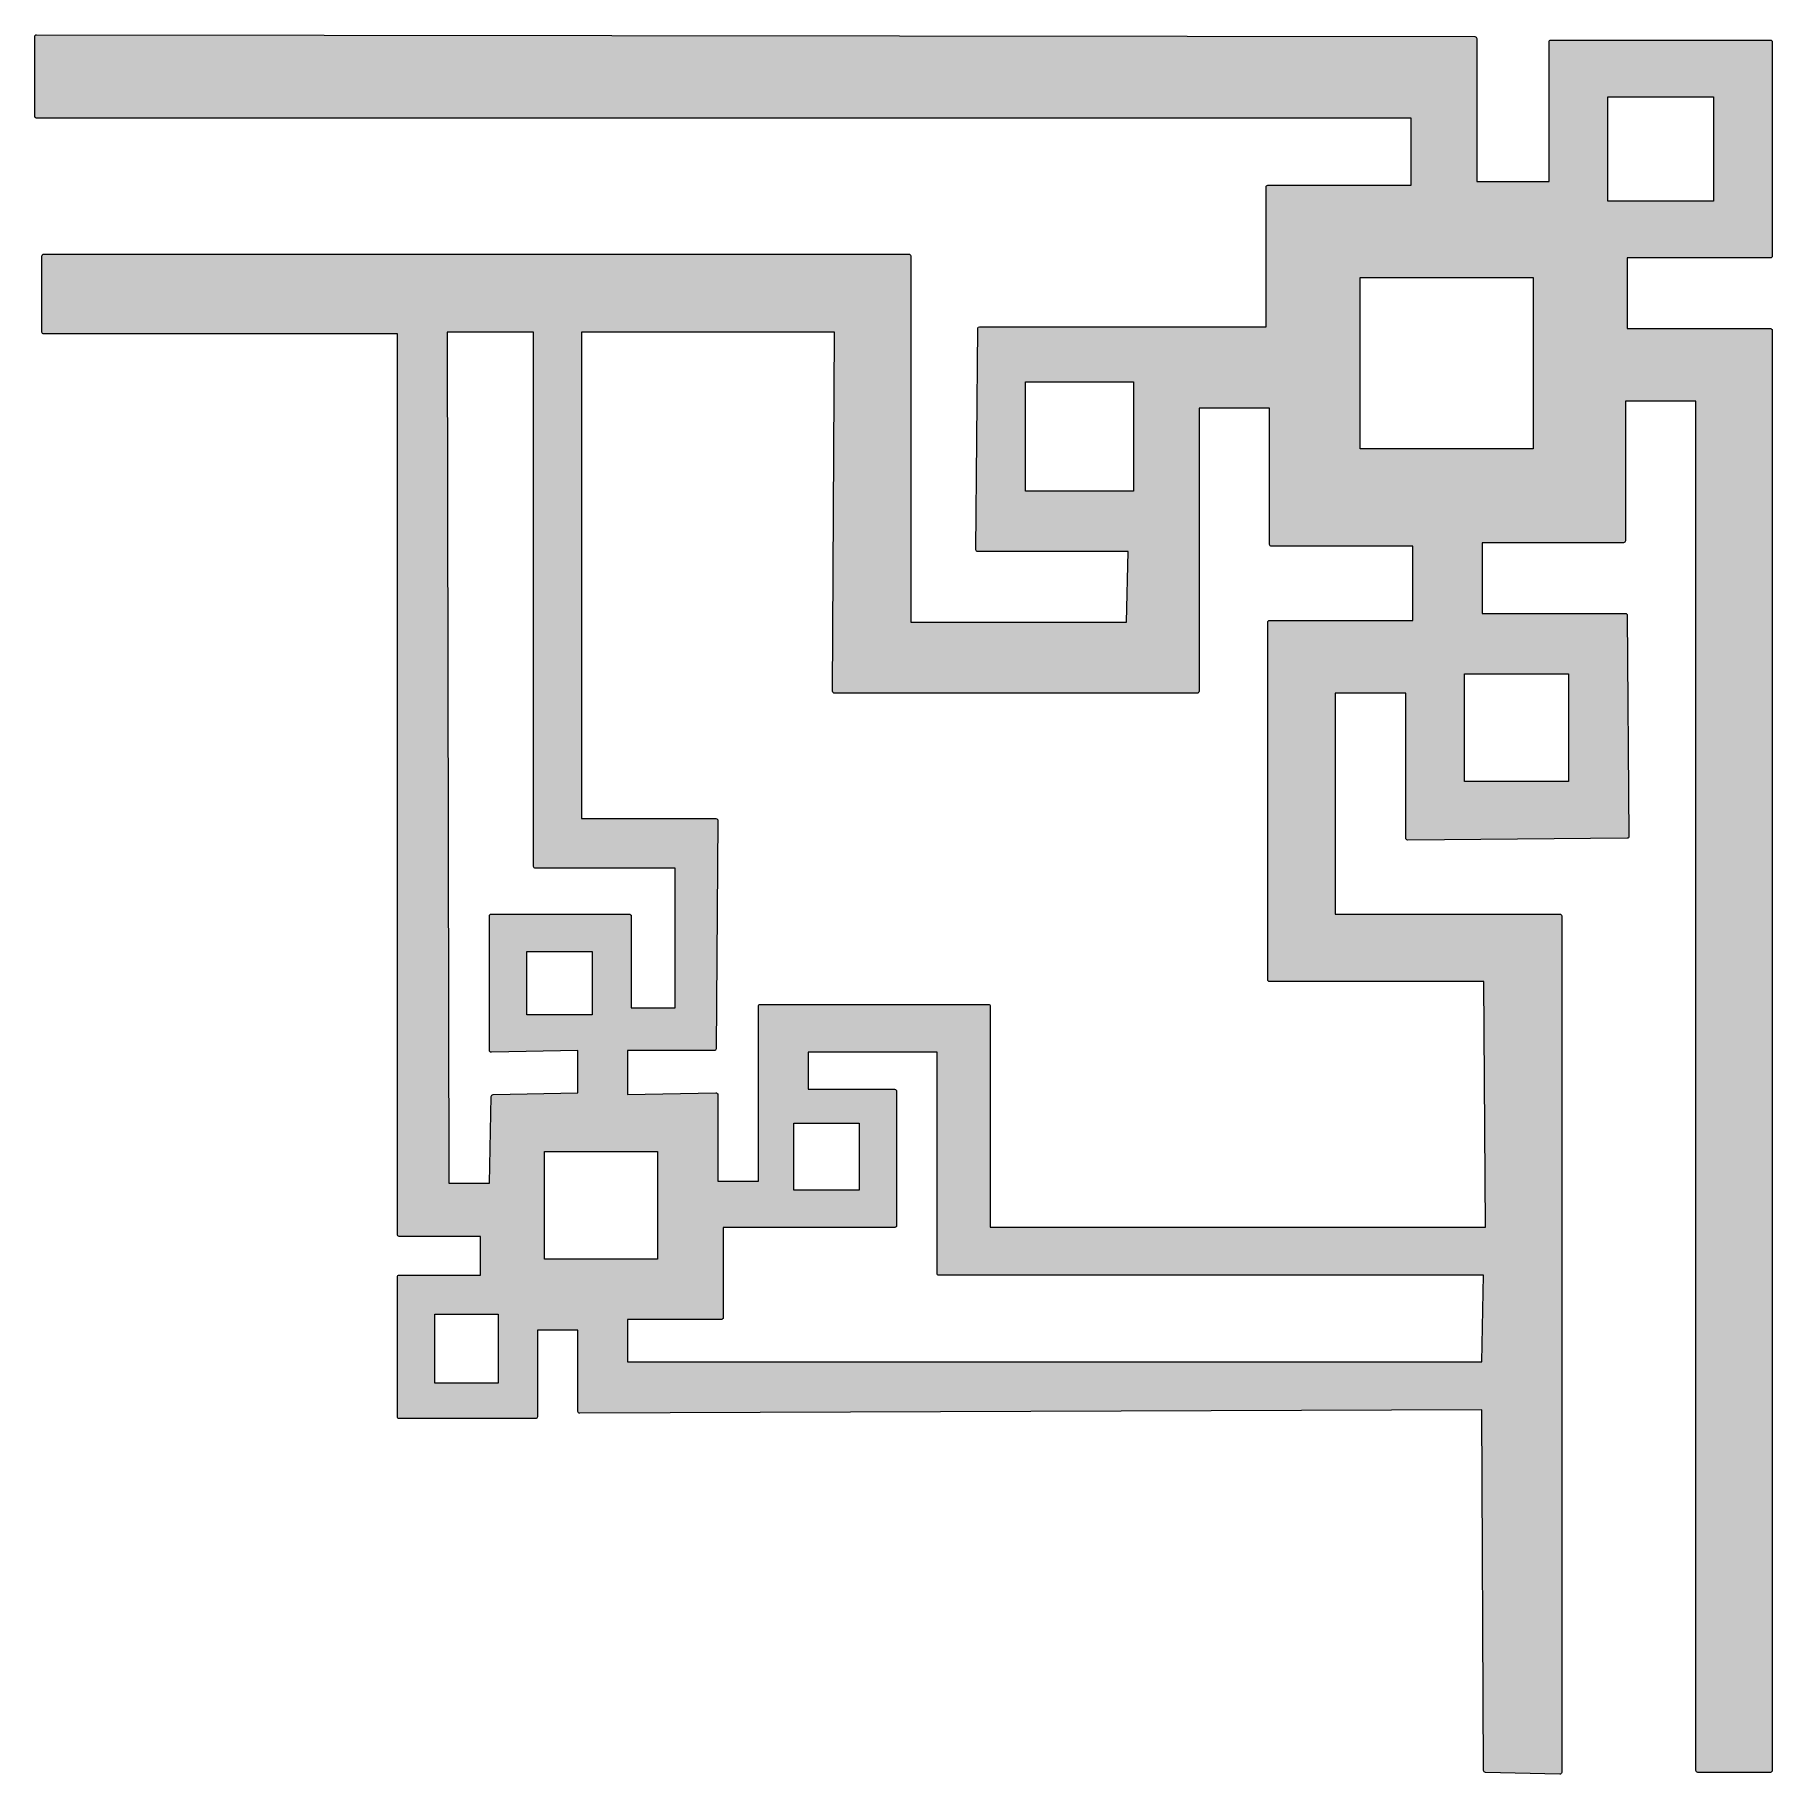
# Model space of a CAD drawing. Header units: inches. Extents: x -121 to 716, y 2 to 839.
import ezdxf

# ---------------------------------------------------------------- set-up
doc = ezdxf.new("R2010")
doc.units = ezdxf.units.IN
doc.header["$MEASUREMENT"] = 0
doc.layers.add('图层 1', color=7, linetype='Continuous')

msp = doc.modelspace()

# ---------------------------------------------------------------- hatches: boundary and pattern name
at = {"layer": '图层 1', "true_color": 0xffffff}
h = msp.add_hatch(color=7, dxfattribs=at)
h.dxf.hatch_style = 2
edge = h.paths.add_edge_path()
edge.add_spline(control_points=[(714.94, 731.83), (715.44, 731.83), (715.84, 732.24), (715.84, 732.73), (715.84, 732.73), (715.84, 835.82), (715.84, 835.82), (715.84, 836.31), (715.44, 836.71), (714.94, 836.71), (714.94, 836.71), (609.31, 836.71), (609.31, 836.71), (608.81, 836.71), (608.4, 836.31), (608.4, 835.82), (608.4, 835.82), (608.4, 768.56), (608.4, 768.56), (608.4, 768.56), (573.57, 768.56), (573.57, 768.56), (573.57, 768.56), (573.57, 837.51), (573.57, 837.51), (573.57, 838.01), (573.17, 838.42), (572.67, 838.42), (572.67, 838.42), (-119.94, 839.27), (-119.94, 839.27), (-120.18, 839.27), (-120.41, 839.17), (-120.58, 839), (-120.75, 838.83), (-120.84, 838.6), (-120.84, 838.37), (-120.84, 838.37), (-120.84, 800.03), (-120.84, 800.03), (-120.84, 799.53), (-120.44, 799.12), (-119.94, 799.12), (-119.94, 799.12), (541.95, 799.12), (541.95, 799.12), (541.95, 799.12), (541.95, 766.85), (541.95, 766.85), (541.95, 766.85), (473, 766.85), (473, 766.85), (472.5, 766.85), (472.1, 766.45), (472.1, 765.95), (472.1, 765.95), (472.1, 698.7), (472.1, 698.7), (472.1, 698.7), (334.13, 698.7), (334.13, 698.7), (333.64, 698.7), (333.24, 698.3), (333.23, 697.82), (333.23, 697.82), (332.38, 591.32), (332.38, 591.32), (332.38, 591.08), (332.47, 590.85), (332.65, 590.67), (332.82, 590.52), (333.04, 590.41), (333.28, 590.41), (333.28, 590.41), (405.63, 590.41), (405.63, 590.41), (405.63, 590.41), (404.82, 556.42), (404.82, 556.42), (404.82, 556.42), (300.96, 556.42), (300.96, 556.42), (300.96, 556.42), (300.96, 732.73), (300.96, 732.73), (300.96, 733.23), (300.55, 733.63), (300.06, 733.63), (300.06, 733.63), (-116.53, 733.63), (-116.53, 733.63), (-117.03, 733.63), (-117.43, 733.23), (-117.43, 732.73), (-117.43, 732.73), (-117.43, 696.1), (-117.43, 696.1), (-117.43, 695.59), (-117.03, 695.2), (-116.53, 695.2), (-116.53, 695.2), (53.8, 695.2), (53.8, 695.2), (53.8, 695.2), (53.8, 261.62), (53.8, 261.62), (53.8, 261.12), (54.21, 260.72), (54.7, 260.72), (54.7, 260.72), (93.84, 260.72), (93.84, 260.72), (93.84, 260.72), (93.84, 242.07), (93.84, 242.07), (93.84, 242.07), (54.7, 242.07), (54.7, 242.07), (54.21, 242.07), (53.8, 241.67), (53.8, 241.17), (53.8, 241.17), (53.8, 173.86), (53.8, 173.86), (53.8, 173.37), (54.21, 172.97), (54.7, 172.97), (54.7, 172.97), (120.3, 172.97), (120.3, 172.97), (120.8, 172.97), (121.2, 173.37), (121.2, 173.86), (121.2, 173.86), (121.2, 215.55), (121.2, 215.55), (121.2, 215.55), (140.7, 215.55), (140.7, 215.55), (140.7, 215.55), (140.7, 176.43), (140.7, 176.43), (140.7, 176.19), (140.8, 175.96), (140.96, 175.78), (141.13, 175.62), (141.36, 175.53), (141.6, 175.53), (141.6, 175.53), (141.6, 175.53), (141.6, 175.53), (141.6, 175.53), (576.04, 177.23), (576.04, 177.23), (576.04, 177.23), (576.88, 3.47), (576.88, 3.47), (576.89, 3), (577.28, 2.6), (577.76, 2.58), (577.76, 2.58), (613.54, 1.73), (613.54, 1.73), (613.55, 1.73), (613.56, 1.73), (613.56, 1.73), (613.8, 1.73), (614.03, 1.82), (614.2, 2), (614.37, 2.16), (614.47, 2.39), (614.47, 2.63), (614.47, 2.63), (614.47, 414.96), (614.47, 414.96), (614.47, 415.45), (614.06, 415.86), (613.57, 415.86), (613.57, 415.86), (505.42, 415.86), (505.42, 415.86), (505.42, 415.86), (505.42, 522.25), (505.42, 522.25), (505.42, 522.25), (539.4, 522.25), (539.4, 522.25), (539.4, 522.25), (539.4, 452.45), (539.4, 452.45), (539.4, 452.2), (539.5, 451.97), (539.67, 451.81), (539.84, 451.65), (540.07, 451.54), (540.3, 451.54), (540.3, 451.54), (540.31, 451.54), (540.31, 451.54), (540.31, 451.54), (645.94, 452.4), (645.94, 452.4), (646.44, 452.41), (646.84, 452.8), (646.84, 453.31), (646.84, 453.31), (645.99, 559.8), (645.99, 559.8), (645.98, 560.28), (645.58, 560.69), (645.09, 560.69), (645.09, 560.69), (576.13, 560.69), (576.13, 560.69), (576.13, 560.69), (576.13, 594.67), (576.13, 594.67), (576.13, 594.67), (644.23, 594.67), (644.23, 594.67), (644.73, 594.67), (645.13, 595.07), (645.13, 595.57), (645.13, 595.57), (645.13, 662.83), (645.13, 662.83), (645.13, 662.83), (679.12, 662.83), (679.12, 662.83), (679.12, 662.83), (679.12, 3.47), (679.12, 3.47), (679.12, 3), (679.52, 2.58), (680.02, 2.58), (680.02, 2.58), (714.94, 2.58), (714.94, 2.58), (715.44, 2.58), (715.84, 3), (715.84, 3.47), (715.84, 3.47), (715.84, 696.94), (715.84, 696.94), (715.84, 697.44), (715.44, 697.85), (714.94, 697.85), (714.94, 697.85), (645.99, 697.85), (645.99, 697.85), (645.99, 697.85), (645.99, 731.83), (645.99, 731.83), (645.99, 731.83), (714.94, 731.83), (714.94, 731.83), (714.94, 731.83), (714.94, 731.83), (714.94, 731.83)], knot_values=[0, 0, 0, 0, 1, 1, 1, 2, 2, 2, 3, 3, 3, 4, 4, 4, 5, 5, 5, 6, 6, 6, 7, 7, 7, 8, 8, 8, 9, 9, 9, 10, 10, 10, 11, 11, 11, 12, 12, 12, 13, 13, 13, 14, 14, 14, 15, 15, 15, 16, 16, 16, 17, 17, 17, 18, 18, 18, 19, 19, 19, 20, 20, 20, 21, 21, 21, 22, 22, 22, 23, 23, 23, 24, 24, 24, 25, 25, 25, 26, 26, 26, 27, 27, 27, 28, 28, 28, 29, 29, 29, 30, 30, 30, 31, 31, 31, 32, 32, 32, 33, 33, 33, 34, 34, 34, 35, 35, 35, 36, 36, 36, 37, 37, 37, 38, 38, 38, 39, 39, 39, 40, 40, 40, 41, 41, 41, 42, 42, 42, 43, 43, 43, 44, 44, 44, 45, 45, 45, 46, 46, 46, 47, 47, 47, 48, 48, 48, 49, 49, 49, 50, 50, 50, 51, 51, 51, 52, 52, 52, 53, 53, 53, 54, 54, 54, 55, 55, 55, 56, 56, 56, 57, 57, 57, 58, 58, 58, 59, 59, 59, 60, 60, 60, 61, 61, 61, 62, 62, 62, 63, 63, 63, 64, 64, 64, 65, 65, 65, 66, 66, 66, 67, 67, 67, 68, 68, 68, 69, 69, 69, 70, 70, 70, 71, 71, 71, 72, 72, 72, 73, 73, 73, 74, 74, 74, 75, 75, 75, 76, 76, 76, 77, 77, 77, 78, 78, 78, 79, 79, 79, 80, 80, 80, 81, 81, 81, 82, 82, 82, 83, 83, 83, 84, 84, 84, 85, 85, 85, 86, 86, 86, 86], degree=3, periodic=1)
h.paths.add_polyline_path([(687.63, 759.19), (636.62, 759.19), (636.62, 809.35), (687.63, 809.35)])
h.paths.add_polyline_path([(408.21, 672.2), (408.21, 619.47), (356.33, 619.47), (356.33, 672.2)])
edge = h.paths.add_edge_path()
edge.add_spline(control_points=[(473.85, 383.39), (473.85, 383.39), (576.89, 383.39), (576.89, 383.39), (576.89, 383.39), (577.73, 265.07), (577.73, 265.07), (577.73, 265.07), (339.3, 265.07), (339.3, 265.07), (339.3, 265.07), (339.3, 371.51), (339.3, 371.51), (339.3, 372.01), (338.89, 372.42), (338.4, 372.42), (338.4, 372.42), (228.5, 372.42), (228.5, 372.42), (228, 372.42), (227.6, 372.01), (227.6, 371.51), (227.6, 371.51), (227.6, 287.22), (227.6, 287.22), (227.6, 287.22), (208.1, 287.22), (208.1, 287.22), (208.1, 287.22), (208.1, 328.92), (208.1, 328.92), (208.1, 329.16), (208, 329.4), (207.83, 329.56), (207.66, 329.73), (207.43, 329.82), (207.2, 329.82), (207.19, 329.82), (207.19, 329.82), (207.18, 329.82), (207.18, 329.82), (164.65, 328.98), (164.65, 328.98), (164.65, 328.98), (164.65, 350.17), (164.65, 350.17), (164.65, 350.17), (206.35, 350.17), (206.35, 350.17), (206.84, 350.17), (207.24, 350.56), (207.25, 351.06), (207.25, 351.06), (208.1, 460.96), (208.1, 460.96), (208.1, 461.19), (208, 461.42), (207.83, 461.61), (207.66, 461.77), (207.43, 461.86), (207.19, 461.86), (207.19, 461.86), (142.5, 461.86), (142.5, 461.86), (142.5, 461.86), (142.5, 696.05), (142.5, 696.05), (142.5, 696.05), (264.23, 696.05), (264.23, 696.05), (264.23, 696.05), (263.38, 523.16), (263.38, 523.16), (263.38, 522.92), (263.47, 522.68), (263.64, 522.53), (263.81, 522.35), (264.04, 522.25), (264.28, 522.25), (264.28, 522.25), (438.92, 522.25), (438.92, 522.25), (439.42, 522.25), (439.82, 522.66), (439.82, 523.15), (439.82, 523.15), (439.82, 659.42), (439.82, 659.42), (439.82, 659.42), (473.8, 659.42), (473.8, 659.42), (473.8, 659.42), (473.8, 593.87), (473.8, 593.87), (473.8, 593.37), (474.21, 592.96), (474.7, 592.96), (474.7, 592.96), (542.81, 592.96), (542.81, 592.96), (542.81, 592.96), (542.81, 557.28), (542.81, 557.28), (542.81, 557.28), (473.85, 557.28), (473.85, 557.28), (473.35, 557.28), (472.95, 556.88), (472.95, 556.38), (472.95, 556.38), (472.95, 384.29), (472.95, 384.29), (472.95, 383.8), (473.35, 383.39), (473.85, 383.39)], knot_values=[0, 0, 0, 0, 1, 1, 1, 2, 2, 2, 3, 3, 3, 4, 4, 4, 5, 5, 5, 6, 6, 6, 7, 7, 7, 8, 8, 8, 9, 9, 9, 10, 10, 10, 11, 11, 11, 12, 12, 12, 13, 13, 13, 14, 14, 14, 15, 15, 15, 16, 16, 16, 17, 17, 17, 18, 18, 18, 19, 19, 19, 20, 20, 20, 21, 21, 21, 22, 22, 22, 23, 23, 23, 24, 24, 24, 25, 25, 25, 26, 26, 26, 27, 27, 27, 28, 28, 28, 29, 29, 29, 30, 30, 30, 31, 31, 31, 32, 32, 32, 33, 33, 33, 34, 34, 34, 35, 35, 35, 36, 36, 36, 37, 37, 37, 38, 38, 38, 38], degree=3, periodic=1)
edge = h.paths.add_edge_path()
edge.add_spline(control_points=[(120.3, 437.92), (120.3, 437.92), (187.55, 437.92), (187.55, 437.92), (187.55, 437.92), (187.55, 370.71), (187.55, 370.71), (187.55, 370.71), (166.36, 370.71), (166.36, 370.71), (166.36, 370.71), (166.36, 414.96), (166.36, 414.96), (166.36, 415.45), (165.95, 415.86), (165.45, 415.86), (165.45, 415.86), (99.01, 415.86), (99.01, 415.86), (98.51, 415.86), (98.1, 415.45), (98.1, 414.96), (98.1, 414.96), (98.1, 350.22), (98.1, 350.22), (98.1, 349.98), (98.2, 349.74), (98.38, 349.57), (98.54, 349.41), (98.77, 349.32), (99.01, 349.32), (99.01, 349.32), (99.02, 349.32), (99.02, 349.32), (99.02, 349.32), (140.7, 350.15), (140.7, 350.15), (140.7, 350.15), (140.7, 329.8), (140.7, 329.8), (140.7, 329.8), (99.84, 328.97), (99.84, 328.97), (99.35, 328.96), (98.97, 328.57), (98.96, 328.07), (98.96, 328.07), (98.13, 286.37), (98.13, 286.37), (98.13, 286.37), (78.6, 286.37), (78.6, 286.37), (78.6, 286.37), (77.75, 696.05), (77.75, 696.05), (77.75, 696.05), (119.4, 696.05), (119.4, 696.05), (119.4, 696.05), (119.4, 438.82), (119.4, 438.82), (119.4, 438.32), (119.81, 437.92), (120.3, 437.92)], knot_values=[0, 0, 0, 0, 1, 1, 1, 2, 2, 2, 3, 3, 3, 4, 4, 4, 5, 5, 5, 6, 6, 6, 7, 7, 7, 8, 8, 8, 9, 9, 9, 10, 10, 10, 11, 11, 11, 12, 12, 12, 13, 13, 13, 14, 14, 14, 15, 15, 15, 16, 16, 16, 17, 17, 17, 18, 18, 18, 19, 19, 19, 20, 20, 20, 21, 21, 21, 21], degree=3, periodic=1)
h.paths.add_polyline_path([(276.16, 315.24), (276.16, 282.96), (244.73, 282.96), (244.73, 315.24)])
h.paths.add_polyline_path([(116.09, 397.87), (147.51, 397.87), (147.51, 367.31), (116.09, 367.31)])
h.paths.add_polyline_path([(124.61, 301.6), (179.03, 301.6), (179.03, 249.74), (124.61, 249.74)])
edge = h.paths.add_edge_path()
edge.add_spline(control_points=[(164.65, 220.67), (164.65, 220.67), (209.76, 220.67), (209.76, 220.67), (210.25, 220.67), (210.66, 221.08), (210.66, 221.57), (210.66, 221.57), (210.66, 264.98), (210.66, 264.98), (210.66, 264.98), (293.24, 264.98), (293.24, 264.98), (293.74, 264.98), (294.15, 265.38), (294.15, 265.88), (294.15, 265.88), (294.15, 330.62), (294.15, 330.62), (294.15, 331.12), (293.74, 331.52), (293.24, 331.52), (293.24, 331.52), (251.55, 331.52), (251.55, 331.52), (251.55, 331.52), (251.55, 349.32), (251.55, 349.32), (251.55, 349.32), (313.64, 349.32), (313.64, 349.32), (313.64, 349.32), (313.64, 242.87), (313.64, 242.87), (313.64, 242.38), (314.04, 241.97), (314.54, 241.97), (314.54, 241.97), (576.87, 241.97), (576.87, 241.97), (576.87, 241.97), (576.04, 200.32), (576.04, 200.32), (576.04, 200.32), (164.65, 200.32), (164.65, 200.32), (164.65, 200.32), (164.65, 220.67), (164.65, 220.67)], knot_values=[0, 0, 0, 0, 1, 1, 1, 2, 2, 2, 3, 3, 3, 4, 4, 4, 5, 5, 5, 6, 6, 6, 7, 7, 7, 8, 8, 8, 9, 9, 9, 10, 10, 10, 11, 11, 11, 12, 12, 12, 13, 13, 13, 14, 14, 14, 15, 15, 15, 16, 16, 16, 16], degree=3, periodic=1)
h.paths.add_polyline_path([(600.74, 722.46), (600.74, 639.93), (517.35, 639.93), (517.35, 722.46)])
h.paths.add_polyline_path([(102.36, 223.23), (102.36, 190.1), (71.8, 190.1), (71.8, 223.23)])
h.paths.add_polyline_path([(567.61, 531.63), (617.78, 531.63), (617.78, 479.76), (567.61, 479.76)])

# ---------------------------------------------------------------- linework, layer by layer
at = {"layer": '图层 1', "lineweight": 0}
for points in [[(687.63, 759.19), (636.62, 759.19), (636.62, 809.35), (687.63, 809.35), (687.63, 759.19)], [(600.74, 722.46), (600.74, 639.93), (517.35, 639.93), (517.35, 722.46), (600.74, 722.46)], [(408.21, 672.2), (408.21, 619.47), (356.33, 619.47), (356.33, 672.2), (408.21, 672.2)], [(567.61, 531.63), (617.78, 531.63), (617.78, 479.76), (567.61, 479.76), (567.61, 531.63)], [(116.09, 397.87), (147.51, 397.87), (147.51, 367.31), (116.09, 367.31), (116.09, 397.87)], [(276.16, 315.24), (276.16, 282.96), (244.73, 282.96), (244.73, 315.24), (276.16, 315.24)], [(124.61, 301.6), (179.03, 301.6), (179.03, 249.74), (124.61, 249.74), (124.61, 301.6)], [(102.36, 223.23), (102.36, 190.1), (71.8, 190.1), (71.8, 223.23), (102.36, 223.23)]]:
    msp.add_lwpolyline(points, dxfattribs=at)
for points, knots in [([(714.94, 731.83), (715.44, 731.83), (715.84, 732.24), (715.84, 732.73), (715.84, 732.73), (715.84, 835.82), (715.84, 835.82), (715.84, 836.31), (715.44, 836.71), (714.94, 836.71), (714.94, 836.71), (609.31, 836.71), (609.31, 836.71), (608.81, 836.71), (608.4, 836.31), (608.4, 835.82), (608.4, 835.82), (608.4, 768.56), (608.4, 768.56), (608.4, 768.56), (573.57, 768.56), (573.57, 768.56), (573.57, 768.56), (573.57, 837.51), (573.57, 837.51), (573.57, 838.01), (573.17, 838.42), (572.67, 838.42), (572.67, 838.42), (-119.94, 839.27), (-119.94, 839.27), (-120.18, 839.27), (-120.41, 839.17), (-120.58, 839), (-120.75, 838.83), (-120.84, 838.6), (-120.84, 838.37), (-120.84, 838.37), (-120.84, 800.03), (-120.84, 800.03), (-120.84, 799.53), (-120.44, 799.12), (-119.94, 799.12), (-119.94, 799.12), (541.95, 799.12), (541.95, 799.12), (541.95, 799.12), (541.95, 766.85), (541.95, 766.85), (541.95, 766.85), (473, 766.85), (473, 766.85), (472.5, 766.85), (472.1, 766.45), (472.1, 765.95), (472.1, 765.95), (472.1, 698.7), (472.1, 698.7), (472.1, 698.7), (334.13, 698.7), (334.13, 698.7), (333.64, 698.7), (333.24, 698.3), (333.23, 697.82), (333.23, 697.82), (332.38, 591.32), (332.38, 591.32), (332.38, 591.08), (332.47, 590.85), (332.65, 590.67), (332.82, 590.52), (333.04, 590.41), (333.28, 590.41), (333.28, 590.41), (405.63, 590.41), (405.63, 590.41), (405.63, 590.41), (404.82, 556.42), (404.82, 556.42), (404.82, 556.42), (300.96, 556.42), (300.96, 556.42), (300.96, 556.42), (300.96, 732.73), (300.96, 732.73), (300.96, 733.23), (300.55, 733.63), (300.06, 733.63), (300.06, 733.63), (-116.53, 733.63), (-116.53, 733.63), (-117.03, 733.63), (-117.43, 733.23), (-117.43, 732.73), (-117.43, 732.73), (-117.43, 696.1), (-117.43, 696.1), (-117.43, 695.59), (-117.03, 695.2), (-116.53, 695.2), (-116.53, 695.2), (53.8, 695.2), (53.8, 695.2), (53.8, 695.2), (53.8, 261.62), (53.8, 261.62), (53.8, 261.12), (54.21, 260.72), (54.7, 260.72), (54.7, 260.72), (93.84, 260.72), (93.84, 260.72), (93.84, 260.72), (93.84, 242.07), (93.84, 242.07), (93.84, 242.07), (54.7, 242.07), (54.7, 242.07), (54.21, 242.07), (53.8, 241.67), (53.8, 241.17), (53.8, 241.17), (53.8, 173.86), (53.8, 173.86), (53.8, 173.37), (54.21, 172.97), (54.7, 172.97), (54.7, 172.97), (120.3, 172.97), (120.3, 172.97), (120.8, 172.97), (121.2, 173.37), (121.2, 173.86), (121.2, 173.86), (121.2, 215.55), (121.2, 215.55), (121.2, 215.55), (140.7, 215.55), (140.7, 215.55), (140.7, 215.55), (140.7, 176.43), (140.7, 176.43), (140.7, 176.19), (140.8, 175.96), (140.96, 175.78), (141.13, 175.62), (141.36, 175.53), (141.6, 175.53), (141.6, 175.53), (141.6, 175.53), (141.6, 175.53), (141.6, 175.53), (576.04, 177.23), (576.04, 177.23), (576.04, 177.23), (576.88, 3.47), (576.88, 3.47), (576.89, 3), (577.28, 2.6), (577.76, 2.58), (577.76, 2.58), (613.54, 1.73), (613.54, 1.73), (613.55, 1.73), (613.56, 1.73), (613.56, 1.73), (613.8, 1.73), (614.03, 1.82), (614.2, 2), (614.37, 2.16), (614.47, 2.39), (614.47, 2.63), (614.47, 2.63), (614.47, 414.96), (614.47, 414.96), (614.47, 415.45), (614.06, 415.86), (613.57, 415.86), (613.57, 415.86), (505.42, 415.86), (505.42, 415.86), (505.42, 415.86), (505.42, 522.25), (505.42, 522.25), (505.42, 522.25), (539.4, 522.25), (539.4, 522.25), (539.4, 522.25), (539.4, 452.45), (539.4, 452.45), (539.4, 452.2), (539.5, 451.97), (539.67, 451.81), (539.84, 451.65), (540.07, 451.54), (540.3, 451.54), (540.3, 451.54), (540.31, 451.54), (540.31, 451.54), (540.31, 451.54), (645.94, 452.4), (645.94, 452.4), (646.44, 452.41), (646.84, 452.8), (646.84, 453.31), (646.84, 453.31), (645.99, 559.8), (645.99, 559.8), (645.98, 560.28), (645.58, 560.69), (645.09, 560.69), (645.09, 560.69), (576.13, 560.69), (576.13, 560.69), (576.13, 560.69), (576.13, 594.67), (576.13, 594.67), (576.13, 594.67), (644.23, 594.67), (644.23, 594.67), (644.73, 594.67), (645.13, 595.07), (645.13, 595.57), (645.13, 595.57), (645.13, 662.83), (645.13, 662.83), (645.13, 662.83), (679.12, 662.83), (679.12, 662.83), (679.12, 662.83), (679.12, 3.47), (679.12, 3.47), (679.12, 3), (679.52, 2.58), (680.02, 2.58), (680.02, 2.58), (714.94, 2.58), (714.94, 2.58), (715.44, 2.58), (715.84, 3), (715.84, 3.47), (715.84, 3.47), (715.84, 696.94), (715.84, 696.94), (715.84, 697.44), (715.44, 697.85), (714.94, 697.85), (714.94, 697.85), (645.99, 697.85), (645.99, 697.85), (645.99, 697.85), (645.99, 731.83), (645.99, 731.83), (645.99, 731.83), (714.94, 731.83), (714.94, 731.83), (714.94, 731.83), (714.94, 731.83), (714.94, 731.83)], [0, 0, 0, 0, 1, 1, 1, 2, 2, 2, 3, 3, 3, 4, 4, 4, 5, 5, 5, 6, 6, 6, 7, 7, 7, 8, 8, 8, 9, 9, 9, 10, 10, 10, 11, 11, 11, 12, 12, 12, 13, 13, 13, 14, 14, 14, 15, 15, 15, 16, 16, 16, 17, 17, 17, 18, 18, 18, 19, 19, 19, 20, 20, 20, 21, 21, 21, 22, 22, 22, 23, 23, 23, 24, 24, 24, 25, 25, 25, 26, 26, 26, 27, 27, 27, 28, 28, 28, 29, 29, 29, 30, 30, 30, 31, 31, 31, 32, 32, 32, 33, 33, 33, 34, 34, 34, 35, 35, 35, 36, 36, 36, 37, 37, 37, 38, 38, 38, 39, 39, 39, 40, 40, 40, 41, 41, 41, 42, 42, 42, 43, 43, 43, 44, 44, 44, 45, 45, 45, 46, 46, 46, 47, 47, 47, 48, 48, 48, 49, 49, 49, 50, 50, 50, 51, 51, 51, 52, 52, 52, 53, 53, 53, 54, 54, 54, 55, 55, 55, 56, 56, 56, 57, 57, 57, 58, 58, 58, 59, 59, 59, 60, 60, 60, 61, 61, 61, 62, 62, 62, 63, 63, 63, 64, 64, 64, 65, 65, 65, 66, 66, 66, 67, 67, 67, 68, 68, 68, 69, 69, 69, 70, 70, 70, 71, 71, 71, 72, 72, 72, 73, 73, 73, 74, 74, 74, 75, 75, 75, 76, 76, 76, 77, 77, 77, 78, 78, 78, 79, 79, 79, 80, 80, 80, 81, 81, 81, 82, 82, 82, 83, 83, 83, 84, 84, 84, 85, 85, 85, 86, 86, 86, 86]), ([(120.3, 437.92), (120.3, 437.92), (187.55, 437.92), (187.55, 437.92), (187.55, 437.92), (187.55, 370.71), (187.55, 370.71), (187.55, 370.71), (166.36, 370.71), (166.36, 370.71), (166.36, 370.71), (166.36, 414.96), (166.36, 414.96), (166.36, 415.45), (165.95, 415.86), (165.45, 415.86), (165.45, 415.86), (99.01, 415.86), (99.01, 415.86), (98.51, 415.86), (98.1, 415.45), (98.1, 414.96), (98.1, 414.96), (98.1, 350.22), (98.1, 350.22), (98.1, 349.98), (98.2, 349.74), (98.38, 349.57), (98.54, 349.41), (98.77, 349.32), (99.01, 349.32), (99.01, 349.32), (99.02, 349.32), (99.02, 349.32), (99.02, 349.32), (140.7, 350.15), (140.7, 350.15), (140.7, 350.15), (140.7, 329.8), (140.7, 329.8), (140.7, 329.8), (99.84, 328.97), (99.84, 328.97), (99.35, 328.96), (98.97, 328.57), (98.96, 328.07), (98.96, 328.07), (98.13, 286.37), (98.13, 286.37), (98.13, 286.37), (78.6, 286.37), (78.6, 286.37), (78.6, 286.37), (77.75, 696.05), (77.75, 696.05), (77.75, 696.05), (119.4, 696.05), (119.4, 696.05), (119.4, 696.05), (119.4, 438.82), (119.4, 438.82), (119.4, 438.32), (119.81, 437.92), (120.3, 437.92)], [0, 0, 0, 0, 1, 1, 1, 2, 2, 2, 3, 3, 3, 4, 4, 4, 5, 5, 5, 6, 6, 6, 7, 7, 7, 8, 8, 8, 9, 9, 9, 10, 10, 10, 11, 11, 11, 12, 12, 12, 13, 13, 13, 14, 14, 14, 15, 15, 15, 16, 16, 16, 17, 17, 17, 18, 18, 18, 19, 19, 19, 20, 20, 20, 21, 21, 21, 21]), ([(473.85, 383.39), (473.85, 383.39), (576.89, 383.39), (576.89, 383.39), (576.89, 383.39), (577.73, 265.07), (577.73, 265.07), (577.73, 265.07), (339.3, 265.07), (339.3, 265.07), (339.3, 265.07), (339.3, 371.51), (339.3, 371.51), (339.3, 372.01), (338.89, 372.42), (338.4, 372.42), (338.4, 372.42), (228.5, 372.42), (228.5, 372.42), (228, 372.42), (227.6, 372.01), (227.6, 371.51), (227.6, 371.51), (227.6, 287.22), (227.6, 287.22), (227.6, 287.22), (208.1, 287.22), (208.1, 287.22), (208.1, 287.22), (208.1, 328.92), (208.1, 328.92), (208.1, 329.16), (208, 329.4), (207.83, 329.56), (207.66, 329.73), (207.43, 329.82), (207.2, 329.82), (207.19, 329.82), (207.19, 329.82), (207.18, 329.82), (207.18, 329.82), (164.65, 328.98), (164.65, 328.98), (164.65, 328.98), (164.65, 350.17), (164.65, 350.17), (164.65, 350.17), (206.35, 350.17), (206.35, 350.17), (206.84, 350.17), (207.24, 350.56), (207.25, 351.06), (207.25, 351.06), (208.1, 460.96), (208.1, 460.96), (208.1, 461.19), (208, 461.42), (207.83, 461.61), (207.66, 461.77), (207.43, 461.86), (207.19, 461.86), (207.19, 461.86), (142.5, 461.86), (142.5, 461.86), (142.5, 461.86), (142.5, 696.05), (142.5, 696.05), (142.5, 696.05), (264.23, 696.05), (264.23, 696.05), (264.23, 696.05), (263.38, 523.16), (263.38, 523.16), (263.38, 522.92), (263.47, 522.68), (263.64, 522.53), (263.81, 522.35), (264.04, 522.25), (264.28, 522.25), (264.28, 522.25), (438.92, 522.25), (438.92, 522.25), (439.42, 522.25), (439.82, 522.66), (439.82, 523.15), (439.82, 523.15), (439.82, 659.42), (439.82, 659.42), (439.82, 659.42), (473.8, 659.42), (473.8, 659.42), (473.8, 659.42), (473.8, 593.87), (473.8, 593.87), (473.8, 593.37), (474.21, 592.96), (474.7, 592.96), (474.7, 592.96), (542.81, 592.96), (542.81, 592.96), (542.81, 592.96), (542.81, 557.28), (542.81, 557.28), (542.81, 557.28), (473.85, 557.28), (473.85, 557.28), (473.35, 557.28), (472.95, 556.88), (472.95, 556.38), (472.95, 556.38), (472.95, 384.29), (472.95, 384.29), (472.95, 383.8), (473.35, 383.39), (473.85, 383.39)], [0, 0, 0, 0, 1, 1, 1, 2, 2, 2, 3, 3, 3, 4, 4, 4, 5, 5, 5, 6, 6, 6, 7, 7, 7, 8, 8, 8, 9, 9, 9, 10, 10, 10, 11, 11, 11, 12, 12, 12, 13, 13, 13, 14, 14, 14, 15, 15, 15, 16, 16, 16, 17, 17, 17, 18, 18, 18, 19, 19, 19, 20, 20, 20, 21, 21, 21, 22, 22, 22, 23, 23, 23, 24, 24, 24, 25, 25, 25, 26, 26, 26, 27, 27, 27, 28, 28, 28, 29, 29, 29, 30, 30, 30, 31, 31, 31, 32, 32, 32, 33, 33, 33, 34, 34, 34, 35, 35, 35, 36, 36, 36, 37, 37, 37, 38, 38, 38, 38]), ([(164.65, 220.67), (164.65, 220.67), (209.76, 220.67), (209.76, 220.67), (210.25, 220.67), (210.66, 221.08), (210.66, 221.57), (210.66, 221.57), (210.66, 264.98), (210.66, 264.98), (210.66, 264.98), (293.24, 264.98), (293.24, 264.98), (293.74, 264.98), (294.15, 265.38), (294.15, 265.88), (294.15, 265.88), (294.15, 330.62), (294.15, 330.62), (294.15, 331.12), (293.74, 331.52), (293.24, 331.52), (293.24, 331.52), (251.55, 331.52), (251.55, 331.52), (251.55, 331.52), (251.55, 349.32), (251.55, 349.32), (251.55, 349.32), (313.64, 349.32), (313.64, 349.32), (313.64, 349.32), (313.64, 242.87), (313.64, 242.87), (313.64, 242.38), (314.04, 241.97), (314.54, 241.97), (314.54, 241.97), (576.87, 241.97), (576.87, 241.97), (576.87, 241.97), (576.04, 200.32), (576.04, 200.32), (576.04, 200.32), (164.65, 200.32), (164.65, 200.32), (164.65, 200.32), (164.65, 220.67), (164.65, 220.67)], [0, 0, 0, 0, 1, 1, 1, 2, 2, 2, 3, 3, 3, 4, 4, 4, 5, 5, 5, 6, 6, 6, 7, 7, 7, 8, 8, 8, 9, 9, 9, 10, 10, 10, 11, 11, 11, 12, 12, 12, 13, 13, 13, 14, 14, 14, 15, 15, 15, 16, 16, 16, 16])]:
    msp.add_open_spline(points, degree=3, knots=knots, dxfattribs=at)

doc.saveas('drawing.dxf')
